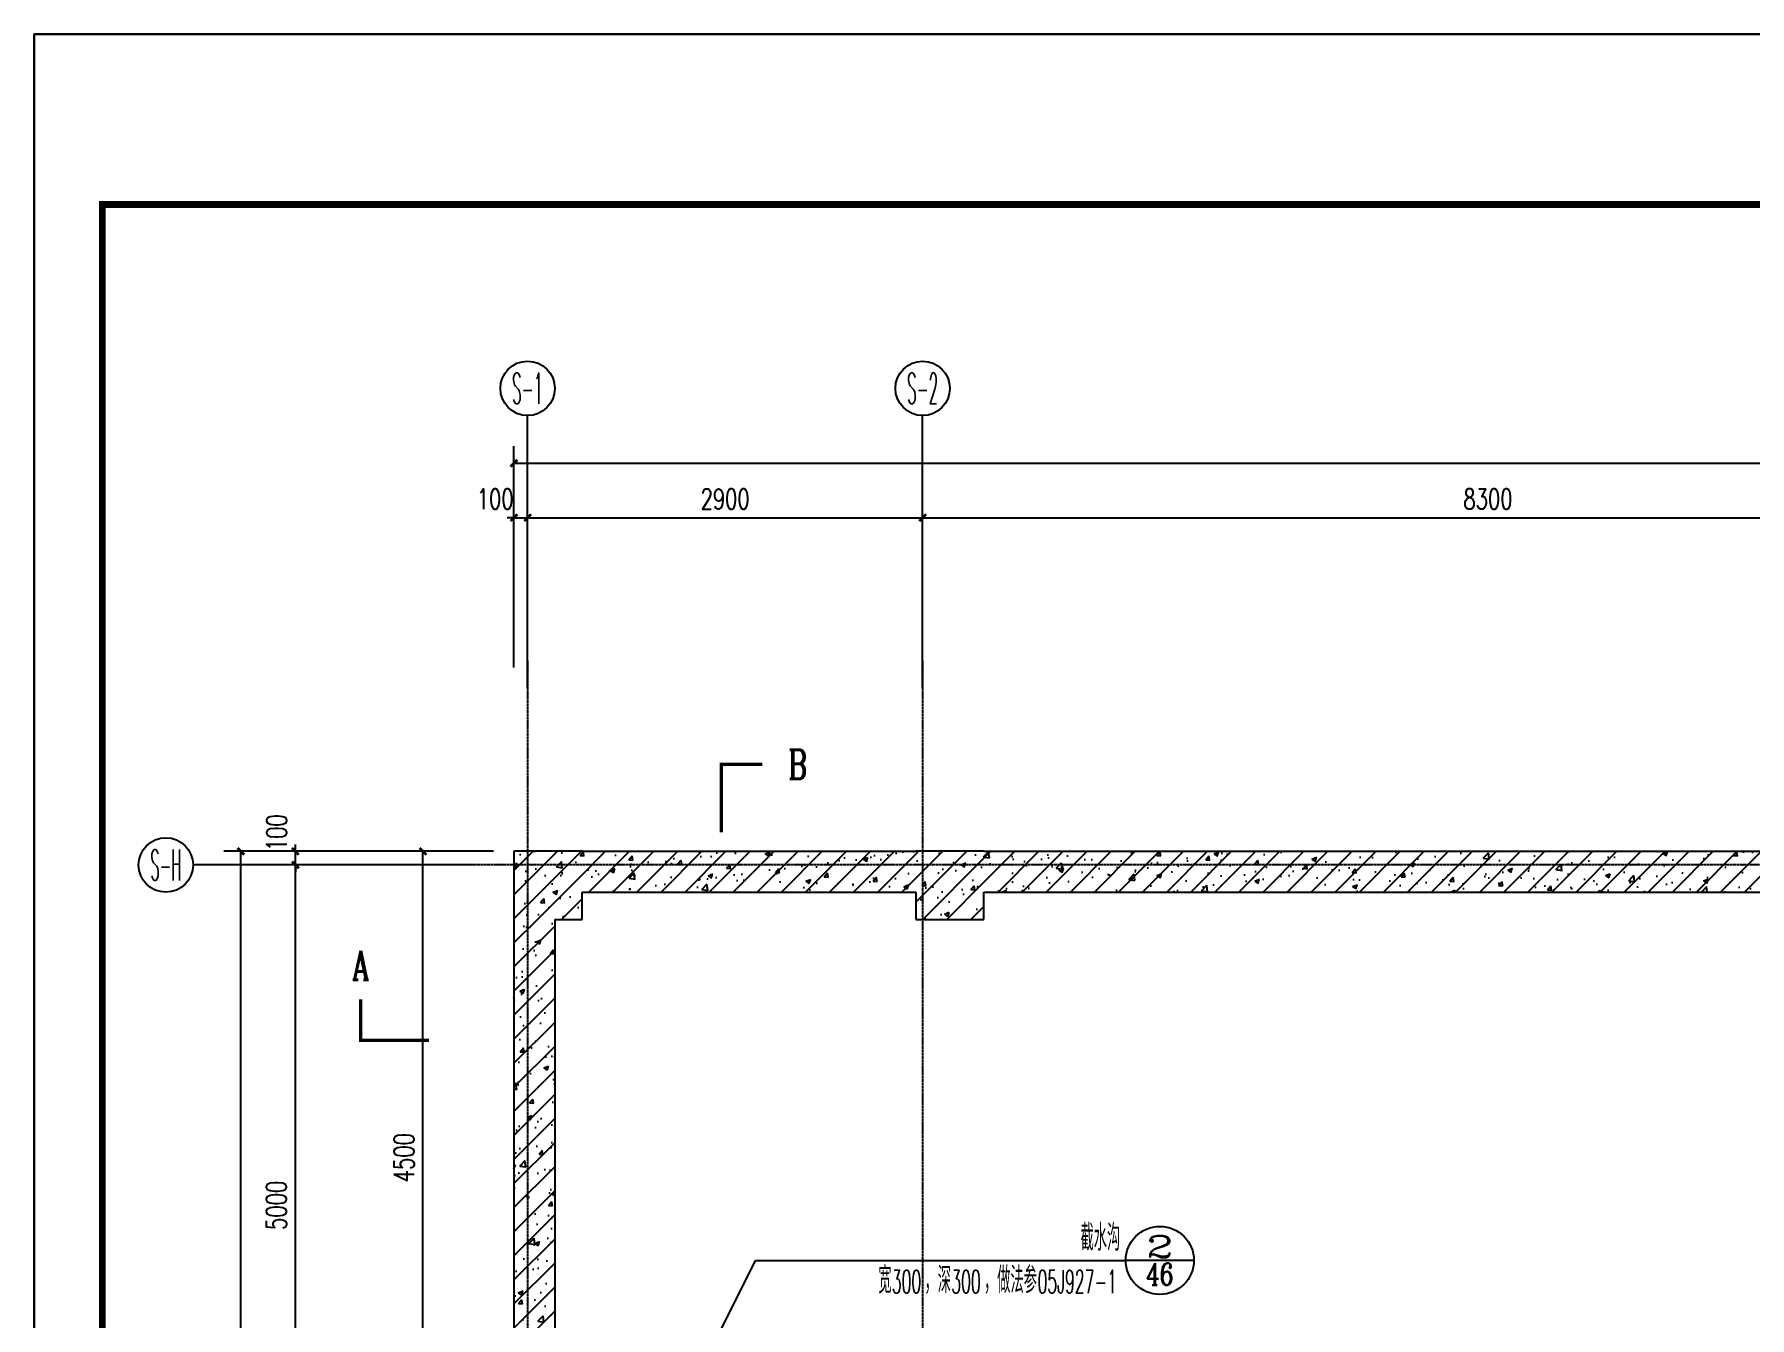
# Model space of a CAD drawing. Extents: x 0 to 2037025, y -2738621 to 0.
# Drawn here: x 958663 to 971255, y -1358288 to -1348863 of the extents above; entities that cross this region are included whole.
import ezdxf
from ezdxf.enums import TextEntityAlignment as Align

# ---------------------------------------------------------------- set-up
doc = ezdxf.new("R2010")
doc.units = 0
doc.header["$LTSCALE"] = 10
doc.header["$MEASUREMENT"] = 0
doc.linetypes.add('DOTE', pattern=[2.42, 2, -0.2, 0.02, -0.2])
for name, color, linetype in [('AXIS', 3, 'Continuous'), ('AXIS_TEXT', 7, 'Continuous'), ('COLUMN', 4, 'Continuous'), ('DIM_IDEN', 3, 'Continuous'), ('DIM_SYMB', 3, 'Continuous'), ('DOTE', 1, 'DOTE'), ('PUB_DIM', 3, 'Continuous'), ('PUB_HATCH', 252, 'Continuous'), ('PUB_TEXT', 7, 'Continuous'), ('PUB_TITLE', 4, 'Continuous'), ('WALL', 4, 'Continuous'), ('图框', 142, 'Continuous'), ('批量导出图层', 1, 'Continuous')]:
    doc.layers.add(name, color=color, linetype=linetype)
doc.styles.add('_TCH_AXIS', font='COMPLEX', dxfattribs={"bigfont": 'GBCBIG'})
doc.styles.add('_TCH_DIM', font='SIMPLEX.shx', dxfattribs={"width": 0.7, "bigfont": 'GBCBIG.shx'})
doc.styles.add('_TCH_DIM_T3', font='simplex_.ttf', dxfattribs={"width": 0.705882, "bigfont": 'GBCBIG'})
doc.styles.add('_TCH_LABEL', font='COMPLEX', dxfattribs={"bigfont": 'GBCBIG'})
doc.styles.add('COMPLEX', font='COMPLEX')
doc.dimstyles.new('_TCH_ARCH&&50', dxfattribs={"dimtxt": 148.75, "dimasz": 50, "dimexe": 125, "dimexo": 150, "dimgap": 63.125, "dimtad": 1, "dimdec": 0, "dimzin": 0, "dimdsep": 46, "dimtxsty": '_TCH_DIM_T3', "dimblk": 'ARCHTICK', "dimcen": 0.09, "dimclrt": 7, "dimazin": 2, "dimtfac": 1, "dimtdec": 0, "dimtix": 1, "dimtmove": 2, "dimatfit": 3, "dimfxl": 0, "dimtolj": 1, "dimtzin": 0, "dimarcsym": 0})
pattern_1 = [(45, (0, 0), (-88.388348, 88.388348), []), (50, (0, 0), (358.63009, -31.37607), [37.5, -412.5]), (355, (0, 0), (-69.37567, 376.09607), [30, -330]), (100.4514, (29.9, -2.6), (289.25469, 344.71977), [31.870095, -350.571056]), (46.1842, (0, 100), (533.62052, -82.75951), [56.25, -618.75]), (96.6356, (44.47, 93.1), (467.33135, 487.05894), [47.80514, -525.8565]), (351.1842, (0, 100), (467.33097, 487.0593), [45, -495]), (21, (50, 75), (298.453526, -201.309445), [37.5, -412.5]), (326, (50, 75), (121.65767, 362.57502), [30, -330]), (71.4514, (74.87, 58.22), (420.111314, 161.26525), [31.870095, -350.571056]), (37.5, (0, 0), (6.079928, 166.446927), [0, -326, 0, -335, 0, -331.25]), (7.5, (0, 0), (131.534769, 197.205856), [0, -191, 0, -318.5, 0, -126.25]), (327.5, (-111.5, 0), (266.911218, -11.277436), [0, -125, 0, -390, 0, -517.5]), (317.5, (-161.5, 0), (291.593085, 50.05249), [0, -162.5, 0, -259, 0, -367.5])]

# ---------------------------------------------------------------- blocks, each defined once
blk = doc.blocks.new('图框A0')
at = {"layer": '图框'}
blk.add_lwpolyline([(0, 0), (0, 84100), (118900, 84100), (118900, 0)], close=True, dxfattribs=at)
at = {"layer": '图框', "const_width": 100}
blk.add_lwpolyline([(2500, 1000), (117900, 1000), (117900, 83100), (2500, 83100)], close=True, dxfattribs=at)
blk = doc.blocks.new('_ArchTick')
at = {"color": 0, "linetype": 'ByBlock', "const_width": 0.4}
blk.add_lwpolyline([(-0.5, -0.5), (0.5, 0.5)], dxfattribs=at)
blk = doc.blocks.new('*D353')
at = {"layer": 'Defpoints', "color": 0, "transparency": 16777216}
for p in [(961516, -1354863), (962184, -1354863), (962184, -1359363)]:
    blk.add_point(p, dxfattribs=at)
at = {"layer": 'PUB_DIM', "color": 0, "lineweight": -2, "transparency": 16777216}
for p, q in [((962034, -1354863), (961391, -1354863)), ((961516, -1359363), (961516, -1354863)), ((962034, -1359363), (961391, -1359363))]:
    blk.add_line(p, q, dxfattribs=at)
at = {"layer": 'PUB_DIM', "color": 0, "lineweight": -2, "transparency": 16777216, "xscale": 50, "yscale": 50, "zscale": 50}
for p, rotation in [((961516, -1354863), 90), ((961516, -1359363), 270)]:
    blk.add_blockref('_ArchTick', p, dxfattribs=dict(at, rotation=rotation))
at = {"layer": 'PUB_DIM', "color": 7, "transparency": 16777216, "insert": (961376, -1357113), "char_height": 148.8, "attachment_point": 5, "rotation": 90, "style": '_TCH_DIM_T3'}
blk.add_mtext('\\A1;4500', dxfattribs=at)
blk = doc.blocks.new('*D731')
at = {"layer": 'AXIS', "color": 0, "lineweight": -2, "transparency": 16777216}
for p, q in [((961679, -1354963), (960454, -1354963)), ((960579, -1359963), (960579, -1354963)), ((961679, -1359963), (960454, -1359963))]:
    blk.add_line(p, q, dxfattribs=at)
at = {"layer": 'Defpoints', "color": 0, "transparency": 16777216}
for p in [(960579, -1354963), (961829, -1354963), (961829, -1359963)]:
    blk.add_point(p, dxfattribs=at)
at = {"layer": 'AXIS', "color": 0, "lineweight": -2, "transparency": 16777216, "xscale": 50, "yscale": 50, "zscale": 50}
for p, rotation in [((960579, -1354963), 90), ((960579, -1359963), 270)]:
    blk.add_blockref('_ArchTick', p, dxfattribs=dict(at, rotation=rotation))
at = {"layer": 'AXIS', "color": 7, "transparency": 16777216, "insert": (960440, -1357463), "char_height": 148.8, "attachment_point": 5, "rotation": 90, "style": '_TCH_DIM_T3'}
blk.add_mtext('\\A1;5000', dxfattribs=at)
blk = doc.blocks.new('*D732')
at = {"layer": 'AXIS', "color": 0, "lineweight": -2, "transparency": 16777216}
for p, q in [((960579, -1354863), (960579, -1354813)), ((961679, -1354863), (960454, -1354863)), ((961679, -1354963), (960454, -1354963)), ((960579, -1354963), (960579, -1354863)), ((960579, -1354963), (960579, -1355013))]:
    blk.add_line(p, q, dxfattribs=at)
at = {"layer": 'Defpoints', "color": 0, "transparency": 16777216}
for p in [(960579, -1354863), (961829, -1354863), (961829, -1354963)]:
    blk.add_point(p, dxfattribs=at)
at = {"layer": 'AXIS', "color": 0, "lineweight": -2, "transparency": 16777216, "xscale": 50, "yscale": 50, "zscale": 50}
for p, rotation in [((960579, -1354863), 270), ((960579, -1354963), 90)]:
    blk.add_blockref('_ArchTick', p, dxfattribs=dict(at, rotation=rotation))
at = {"layer": 'AXIS', "color": 7, "transparency": 16777216, "insert": (960441, -1354726), "char_height": 148.8, "attachment_point": 5, "rotation": 90, "style": '_TCH_DIM_T3'}
blk.add_mtext('\\A1;100', dxfattribs=at)
blk = doc.blocks.new('*D733')
at = {"layer": 'AXIS', "color": 0, "lineweight": -2, "transparency": 16777216}
for p, q in [((961679, -1354863), (960054, -1354863)), ((960179, -1390263), (960179, -1354863)), ((961679, -1390263), (960054, -1390263))]:
    blk.add_line(p, q, dxfattribs=at)
at = {"layer": 'Defpoints', "color": 0, "transparency": 16777216}
for p in [(960179, -1354863), (961829, -1354863), (961829, -1390263)]:
    blk.add_point(p, dxfattribs=at)
at = {"layer": 'AXIS', "color": 0, "lineweight": -2, "transparency": 16777216, "xscale": 50, "yscale": 50, "zscale": 50}
for p, rotation in [((960179, -1354863), 90), ((960179, -1390263), 270)]:
    blk.add_blockref('_ArchTick', p, dxfattribs=dict(at, rotation=rotation))
at = {"layer": 'AXIS', "color": 7, "transparency": 16777216, "insert": (960039, -1372563), "char_height": 148.8, "attachment_point": 5, "rotation": 90, "style": '_TCH_DIM_T3'}
blk.add_mtext('\\A1;35400', dxfattribs=at)
blk = doc.blocks.new('*D744')
at = {"layer": 'AXIS', "color": 0, "lineweight": -2, "transparency": 16777216}
for p, q in [((962184, -1353513), (962184, -1352288)), ((962284, -1353513), (962284, -1352288)), ((962184, -1352413), (962134, -1352413)), ((962184, -1352413), (962284, -1352413)), ((962284, -1352413), (962334, -1352413))]:
    blk.add_line(p, q, dxfattribs=at)
at = {"layer": 'Defpoints', "color": 0, "transparency": 16777216}
for p in [(962284, -1352413), (962184, -1353663), (962284, -1353663)]:
    blk.add_point(p, dxfattribs=at)
at = {"layer": 'AXIS', "color": 0, "lineweight": -2, "transparency": 16777216, "xscale": 50, "yscale": 50, "zscale": 50}
blk.add_blockref('_ArchTick', (962184, -1352413), dxfattribs=at)
at = {"layer": 'AXIS', "color": 0, "lineweight": -2, "transparency": 16777216, "xscale": 50, "yscale": 50, "zscale": 50, "rotation": 180}
blk.add_blockref('_ArchTick', (962284, -1352413), dxfattribs=at)
at = {"layer": 'AXIS', "color": 7, "transparency": 16777216, "insert": (962046, -1352276), "char_height": 148.8, "attachment_point": 5, "style": '_TCH_DIM_T3'}
blk.add_mtext('\\A1;100', dxfattribs=at)
blk = doc.blocks.new('*D745')
at = {"layer": 'AXIS', "color": 0, "lineweight": -2, "transparency": 16777216}
for p, q in [((962284, -1353513), (962284, -1352288)), ((965184, -1353513), (965184, -1352288)), ((962284, -1352413), (965184, -1352413))]:
    blk.add_line(p, q, dxfattribs=at)
at = {"layer": 'Defpoints', "color": 0, "transparency": 16777216}
for p in [(965184, -1352413), (962284, -1353663), (965184, -1353663)]:
    blk.add_point(p, dxfattribs=at)
at = {"layer": 'AXIS', "color": 0, "lineweight": -2, "transparency": 16777216, "xscale": 50, "yscale": 50, "zscale": 50, "rotation": 180}
blk.add_blockref('_ArchTick', (962284, -1352413), dxfattribs=at)
at = {"layer": 'AXIS', "color": 0, "lineweight": -2, "transparency": 16777216, "xscale": 50, "yscale": 50, "zscale": 50}
blk.add_blockref('_ArchTick', (965184, -1352413), dxfattribs=at)
at = {"layer": 'AXIS', "color": 7, "transparency": 16777216, "insert": (963734, -1352275), "char_height": 148.8, "attachment_point": 5, "style": '_TCH_DIM_T3'}
blk.add_mtext('\\A1;2900', dxfattribs=at)
blk = doc.blocks.new('*D746')
at = {"layer": 'AXIS', "color": 0, "lineweight": -2, "transparency": 16777216}
for p, q in [((965184, -1353513), (965184, -1352288)), ((973484, -1353513), (973484, -1352288)), ((965184, -1352413), (973484, -1352413))]:
    blk.add_line(p, q, dxfattribs=at)
at = {"layer": 'Defpoints', "color": 0, "transparency": 16777216}
for p in [(973484, -1352413), (965184, -1353663), (973484, -1353663)]:
    blk.add_point(p, dxfattribs=at)
at = {"layer": 'AXIS', "color": 0, "lineweight": -2, "transparency": 16777216, "xscale": 50, "yscale": 50, "zscale": 50, "rotation": 180}
blk.add_blockref('_ArchTick', (965184, -1352413), dxfattribs=at)
at = {"layer": 'AXIS', "color": 0, "lineweight": -2, "transparency": 16777216, "xscale": 50, "yscale": 50, "zscale": 50}
blk.add_blockref('_ArchTick', (973484, -1352413), dxfattribs=at)
at = {"layer": 'AXIS', "color": 7, "transparency": 16777216, "insert": (969334, -1352275), "char_height": 148.8, "attachment_point": 5, "style": '_TCH_DIM_T3'}
blk.add_mtext('\\A1;8300', dxfattribs=at)
blk = doc.blocks.new('*D754')
at = {"layer": 'AXIS', "color": 0, "lineweight": -2, "transparency": 16777216}
for p, q in [((962184, -1353513), (962184, -1351888)), ((996084, -1353513), (996084, -1351888)), ((962184, -1352013), (996084, -1352013))]:
    blk.add_line(p, q, dxfattribs=at)
at = {"layer": 'Defpoints', "color": 0, "transparency": 16777216}
for p in [(996084, -1352013), (962184, -1353663), (996084, -1353663)]:
    blk.add_point(p, dxfattribs=at)
at = {"layer": 'AXIS', "color": 0, "lineweight": -2, "transparency": 16777216, "xscale": 50, "yscale": 50, "zscale": 50, "rotation": 180}
blk.add_blockref('_ArchTick', (962184, -1352013), dxfattribs=at)
at = {"layer": 'AXIS', "color": 0, "lineweight": -2, "transparency": 16777216, "xscale": 50, "yscale": 50, "zscale": 50}
blk.add_blockref('_ArchTick', (996084, -1352013), dxfattribs=at)
at = {"layer": 'AXIS', "color": 7, "transparency": 16777216, "insert": (979134, -1351875), "char_height": 148.8, "attachment_point": 5, "style": '_TCH_DIM_T3'}
blk.add_mtext('\\A1;33900', dxfattribs=at)
blk = doc.blocks.new('_AXISO')
blk.add_circle((0, 0), 0.5)
at = {"layer": 'AXIS_TEXT', "style": 'COMPLEX', "width": 1.041667}
blk.add_attdef('A', text='', height=0.56, dxfattribs=at).set_placement((-0.25, -0.28), (0.25, -0.28), align=Align.FIT)

msp = doc.modelspace()

# ---------------------------------------------------------------- hatches: boundary and pattern name
at = {"layer": 'PUB_HATCH'}
h = msp.add_hatch(dxfattribs=at)
h.set_pattern_fill('钢筋混凝土', color=256, scale=50, style=0)
h.set_pattern_definition(pattern_1)
h.paths.add_polyline_path([(962183.9, -1355363.1), (962683.9, -1355363.1), (962683.9, -1354863.1), (962183.9, -1354863.1)])
h = msp.add_hatch(dxfattribs=at)
h.set_pattern_fill('钢筋混凝土', color=256, scale=50, style=0)
h.set_pattern_definition(pattern_1)
h.paths.add_polyline_path([(965133.9, -1355163.1), (965133.9, -1354863.1), (962683.9, -1354863.1), (962683.9, -1355163.1)])
h = msp.add_hatch(dxfattribs=at)
h.set_pattern_fill('钢筋混凝土', color=256, scale=50, style=0)
h.set_pattern_definition(pattern_1)
h.paths.add_polyline_path([(965133.9, -1355363.1), (965633.9, -1355363.1), (965633.9, -1354863.1), (965133.9, -1354863.1)])
h = msp.add_hatch(dxfattribs=at)
h.set_pattern_fill('钢筋混凝土', color=256, scale=50, style=0)
h.set_pattern_definition(pattern_1)
h.paths.add_polyline_path([(965633.9, -1354863.1), (965633.9, -1355163.1), (973333.9, -1355163.1), (973500.6, -1355063.1), (973533.9, -1354863.1)])
h = msp.add_hatch(dxfattribs=at)
h.set_pattern_fill('钢筋混凝土', color=256, scale=50, style=0)
h.set_pattern_definition(pattern_1)
h.paths.add_polyline_path([(962183.9, -1359663.1), (962483.9, -1359663.1), (962483.9, -1355363.1), (962183.9, -1355363.1)])

# ---------------------------------------------------------------- linework, layer by layer
at = {"layer": 'AXIS'}
for p, q in [((962283.9, -1353663.1), (962283.9, -1351663.1)), ((965183.9, -1353663.1), (965183.9, -1351663.1)), ((961828.5, -1354963.1), (959828.5, -1354963.1))]:
    msp.add_line(p, q, dxfattribs=at)
at = {"layer": 'COLUMN'}
for p, q in [((962683.9, -1354863.1), (962183.9, -1354863.1)), ((962183.9, -1354863.1), (962183.9, -1355363.1)), ((965633.9, -1354863.1), (965133.9, -1354863.1)), ((962683.9, -1355363.1), (962683.9, -1355163.1)), ((965133.9, -1355163.1), (965133.9, -1355363.1)), ((965633.9, -1355363.1), (965633.9, -1355163.1)), ((962483.9, -1355363.1), (962683.9, -1355363.1)), ((965133.9, -1355363.1), (965633.9, -1355363.1))]:
    msp.add_line(p, q, dxfattribs=at)
at = {"layer": 'DIM_IDEN'}
for p, q in [((963212.1, -1359363.1), (963955.9, -1357867.2)), ((963955.9, -1357867.2), (966675.4, -1357867.2)), ((967175.4, -1357867.2), (966675.4, -1357867.2))]:
    msp.add_line(p, q, dxfattribs=at)
msp.add_circle((966925.4, -1357867.2), 250, dxfattribs=at)
at = {"layer": 'DIM_SYMB', "const_width": 25}
for points in [[(964006.3, -1354224.7), (963706.3, -1354224.7), (963706.3, -1354724.7)], [(961059.1, -1355951.1), (961059.1, -1356251.1), (961559.1, -1356251.1)]]:
    msp.add_lwpolyline(points, dxfattribs=at)
at = {"layer": 'DOTE'}
for p, q in [((962283.9, -1353463.1), (962283.9, -1391563.1)), ((965183.9, -1353463.1), (965183.9, -1391563.1)), ((997483.9, -1354963.1), (960783.9, -1354963.1))]:
    msp.add_line(p, q, dxfattribs=at)
at = {"layer": 'PUB_TITLE'}
msp.add_lwpolyline([(958662.7, -1408312.9), (1000712.7, -1408312.9), (1000712.7, -1348862.9), (958662.7, -1348862.9)], close=True, dxfattribs=at)
at = {"layer": 'PUB_TITLE', "const_width": 50}
msp.add_lwpolyline([(959162.7, -1407812.9), (1000212.7, -1407812.9), (1000212.7, -1350112.9), (959162.7, -1350112.9)], close=True, dxfattribs=at)
at = {"layer": 'WALL'}
for p, q in [((962683.9, -1354863.1), (965133.9, -1354863.1)), ((965633.9, -1354863.1), (973533.9, -1354863.1)), ((962683.9, -1355163.1), (965133.9, -1355163.1)), ((965633.9, -1355163.1), (973333.9, -1355163.1)), ((962183.9, -1355363.1), (962183.9, -1359663.1)), ((962483.9, -1355363.1), (962483.9, -1359663.1))]:
    msp.add_line(p, q, dxfattribs=at)
at = {"layer": '批量导出图层'}
msp.add_lwpolyline([(958662.7, -1348862.9), (1000712.7, -1348862.9), (1000712.7, -1408312.9), (958662.7, -1408312.9)], close=True, dxfattribs=at)

# ---------------------------------------------------------------- block references
at = {"xscale": 0.5, "yscale": 0.5, "zscale": 0.5, "rotation": 270}
msp.add_blockref('图框A0', (958662.7, -1348862.9), dxfattribs=at)
at = {"layer": 'AXIS'}
ref = msp.add_blockref('_AXISO', (962283.9, -1351463.1), dxfattribs=dict(at, xscale=400, yscale=400, zscale=400))
ref.add_attrib('A', 'S-1', dxfattribs={"layer": 'AXIS_TEXT', "height": 226.27, "style": '_TCH_AXIS', "width": 0.381818}).set_placement((962170.8, -1351576.3), (962397.1, -1351576.3), align=Align.FIT)
ref = msp.add_blockref('_AXISO', (965183.9, -1351463.1), dxfattribs=dict(at, xscale=400, yscale=400, zscale=400))
ref.add_attrib('A', 'S-2', dxfattribs={"layer": 'AXIS_TEXT', "height": 226.27, "style": '_TCH_AXIS', "width": 0.35}).set_placement((965070.8, -1351576.3), (965297.1, -1351576.3), align=Align.FIT)
ref = msp.add_blockref('_AXISO', (959628.5, -1354963.1), dxfattribs=dict(at, xscale=400, yscale=400, zscale=400))
ref.add_attrib('A', 'S-H', dxfattribs={"layer": 'AXIS_TEXT', "height": 226.27, "style": '_TCH_AXIS', "width": 0.318182}).set_placement((959515.4, -1355076.3), (959741.7, -1355076.3), align=Align.FIT)

# ---------------------------------------------------------------- texts
at = {"layer": 'PUB_TEXT'}
for s, height, style, width, p in [('B', 212.5, '_TCH_LABEL', 0.705882, (964195.5, -1354330.9)), ('A', 212.5, '_TCH_LABEL', 0.705882, (960994.8, -1355807.4)), ('截水沟', 192.91, '_TCH_DIM', 0.7, (966342.8, -1357796.5)), ('宽', 192.9, '_TCH_DIM', 0.7, (964859.3, -1358108)), ('300', 170, '_TCH_DIM', 0.494118, (964957.6, -1358108)), ('，深', 192.91, '_TCH_DIM', 0.7, (965197.6, -1358108)), ('300', 170, '_TCH_DIM', 0.494118, (965394.2, -1358108)), ('，做法参', 192.91, '_TCH_DIM', 0.7, (965634.2, -1358108)), ('05J927-1', 170, '_TCH_DIM', 0.494118, (966027.4, -1358108))]:
    msp.add_text(s, height=height, dxfattribs=dict(at, style=style, width=width)).set_placement(p)
at = {"layer": 'PUB_TEXT', "style": '_TCH_LABEL'}
for s, width, p, p2 in [('2', 1.875, (966824.8, -1357847.1), (967026, -1357847.1)), ('46', 0.75, (966824.8, -1358048.3), (967026, -1358048.3))]:
    msp.add_text(s, height=161, dxfattribs=dict(at, width=width)).set_placement(p, p2, align=Align.FIT)

# ---------------------------------------------------------------- dimensions: what is measured, and where the dimension line sits
at = {"layer": 'AXIS'}
for p1, p2, distance, picture, middle in [((962183.9, -1353663.1), (996083.9, -1353663.1), 1650, '*D754', (979133.9, -1351874.9)), ((962283.9, -1353663.1), (965183.9, -1353663.1), 1250, '*D745', (963733.9, -1352274.9)), ((965183.9, -1353663.1), (973483.9, -1353663.1), 1250, '*D746', (969333.9, -1352274.9)), ((961828.5, -1390263.1), (961828.5, -1354863.1), 1650, '*D733', (960038.7, -1372563.1)), ((961828.5, -1359963.1), (961828.5, -1354963.1), 1250, '*D731', (960440.4, -1357463.1))]:
    dim = msp.add_aligned_dim(p1=p1, p2=p2, distance=distance, dimstyle='_TCH_ARCH&&50', dxfattribs=at)
    dim.commit()
    dim.dimension.update_dxf_attribs({"geometry": picture, "text_midpoint": middle})
for base, p1, p2, angle, picture, middle in [((962283.9, -1352413.1), (962183.9, -1353663.1), (962283.9, -1353663.1), 0, '*D744', (962046.4, -1352275.6)), ((960578.5, -1354863.1), (961828.5, -1354963.1), (961828.5, -1354863.1), 90, '*D732', (960441, -1354725.6))]:
    dim = msp.add_linear_dim(base=base, p1=p1, p2=p2, angle=angle, dimstyle='_TCH_ARCH&&50', dxfattribs=at)
    dim.commit()
    dim.dimension.update_dxf_attribs({"geometry": picture, "text_midpoint": middle, "dimtype": 129})
at = {"layer": 'PUB_DIM'}
dim = msp.add_aligned_dim(p1=(962183.9, -1359363.1), p2=(962183.9, -1354863.1), distance=667.5, dimstyle='_TCH_ARCH&&50', dxfattribs=at)
dim.commit()
dim.dimension.update_dxf_attribs({"geometry": '*D353', "text_midpoint": (961376.5, -1357113.1)})

doc.saveas('drawing.dxf')
